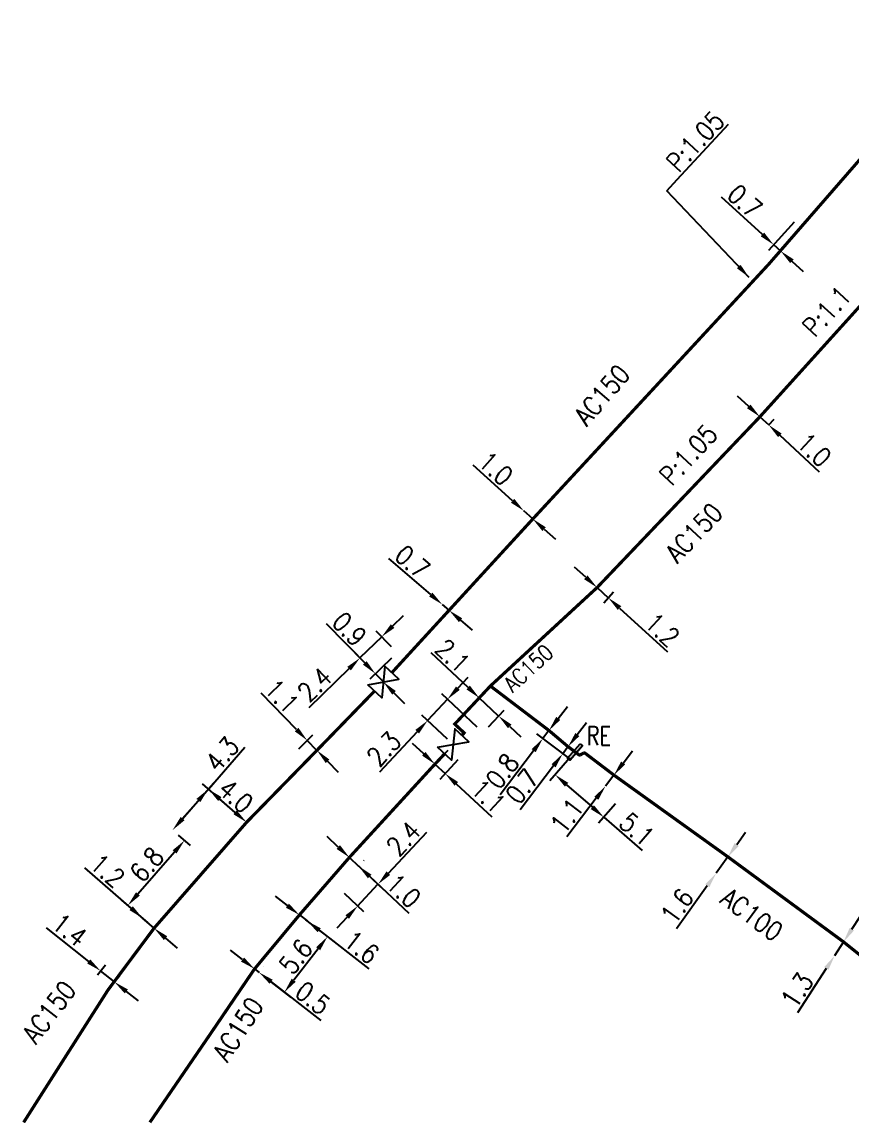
# Model space of a CAD drawing. Header units: millimetres. Extents: x 107995 to 109002, y 120994 to 122000.
# Drawn here: x 108126.7 to 108192.3, y 120999.9 to 121086.9 of the extents above; entities that cross this region are included whole.
import ezdxf
from ezdxf.enums import TextEntityAlignment as Align

# ---------------------------------------------------------------- set-up
doc = ezdxf.new("R2010")
doc.units = ezdxf.units.MM
doc.header["$PDMODE"] = 34
doc.linetypes.add('L_25_AP', pattern=[2000, 1000, 1000])
doc.layers.get('0').update_dxf_attribs({"linetype": 'CONTINUOUS'})
doc.layers.get('DEFPOINTS').update_dxf_attribs({"linetype": 'CONTINUOUS'})
for name, color, linetype in [('L_150', 1, 'CONTINUOUS'), ('L_300', 7, 'CONTINUOUS'), ('L_340', 7, 'CONTINUOUS')]:
    doc.layers.add(name, color=color, linetype=linetype)
doc.styles.get("Standard").update_dxf_attribs({"font": 'romans.shx', "width": 0.85})
doc.dimstyles.get("Standard").update_dxf_attribs({"dimtxt": 1.5, "dimasz": 1.2, "dimexe": 0.625, "dimexo": 0.625, "dimgap": 0.25, "dimtad": 1, "dimdec": 1, "dimzin": 0, "dimdsep": 46, "dimtxsty": 'Standard', "dimcen": -0.5, "dimadec": 0, "dimazin": 0, "dimtfac": 1, "dimtdec": 1, "dimtmove": 0, "dimatfit": 3, "dimfxl": 0, "dimtolj": 1, "dimtzin": 0, "dimarcsym": 0})

# ---------------------------------------------------------------- blocks, each defined once
blk = doc.blocks.new('*D348')
at = {"layer": 'DEFPOINTS', "color": 0, "linetype": 'Continuous', "transparency": 16777216}
for p in [(108191.567, 121014.254), (108190.86, 121013.164), (108190.86, 121013.164)]:
    blk.add_point(p, dxfattribs=at)
at = {"layer": 'L_150', "color": 0, "linetype": 'Continuous', "lineweight": -2, "transparency": 16777216}
for p, q in [((108192.22, 121015.261), (108192.873, 121016.268)), ((108191.567, 121014.254), (108190.86, 121013.164)), ((108190.207, 121012.157), (108187.927, 121008.642))]:
    blk.add_line(p, q, dxfattribs=at)
at = {"layer": 'L_150', "color": 0, "linetype": 'Continuous', "transparency": 16777216}
for points in [[(108192.052, 121015.37), (108192.388, 121015.152), (108191.567, 121014.254)], [(108190.039, 121012.266), (108190.374, 121012.048), (108190.86, 121013.164)]]:
    blk.add_solid(points, dxfattribs=at)
at = {"layer": 'L_150', "color": 0, "linetype": 'Continuous', "transparency": 16777216, "insert": (108187.901, 121010.44), "char_height": 1.5, "attachment_point": 5, "rotation": 57.02989}
blk.add_mtext('\\A1;1.3', dxfattribs=at)
blk = doc.blocks.new('*D349')
at = {"layer": 'DEFPOINTS', "color": 0, "linetype": 'Continuous', "transparency": 16777216}
for p in [(108182.436, 121020.974), (108181.507, 121019.672), (108181.507, 121019.672)]:
    blk.add_point(p, dxfattribs=at)
at = {"layer": 'L_150', "color": 0, "linetype": 'Continuous', "lineweight": -2, "transparency": 16777216}
for p, q in [((108183.133, 121021.951), (108183.83, 121022.928)), ((108182.436, 121020.974), (108181.507, 121019.672)), ((108180.81, 121018.695), (108178.377, 121015.284))]:
    blk.add_line(p, q, dxfattribs=at)
at = {"layer": 'L_150', "color": 0, "linetype": 'Continuous', "transparency": 16777216}
for points in [[(108182.97, 121022.067), (108183.296, 121021.835), (108182.436, 121020.974)], [(108180.647, 121018.811), (108180.973, 121018.579), (108181.507, 121019.672)]]:
    blk.add_solid(points, dxfattribs=at)
at = {"layer": 'L_150', "color": 0, "linetype": 'Continuous', "transparency": 16777216, "insert": (108178.431, 121017.082), "char_height": 1.5, "attachment_point": 5, "rotation": 54.49826}
blk.add_mtext('\\A1;1.6', dxfattribs=at)
blk = doc.blocks.new('*D350')
at = {"layer": 'DEFPOINTS', "color": 0, "linetype": 'Continuous', "transparency": 16777216}
for p in [(108173.44, 121027.43), (108172.774, 121026.555), (108172.774, 121026.555)]:
    blk.add_point(p, dxfattribs=at)
at = {"layer": 'L_150', "color": 0, "linetype": 'Continuous', "lineweight": -2, "transparency": 16777216}
for p, q in [((108174.166, 121028.386), (108174.893, 121029.341)), ((108173.44, 121027.43), (108172.774, 121026.555)), ((108172.048, 121025.6), (108169.733, 121022.555))]:
    blk.add_line(p, q, dxfattribs=at)
at = {"layer": 'L_150', "color": 0, "linetype": 'Continuous', "transparency": 16777216}
for points in [[(108174.007, 121028.507), (108174.326, 121028.265), (108173.44, 121027.43)], [(108171.889, 121025.721), (108172.207, 121025.478), (108172.774, 121026.555)]]:
    blk.add_solid(points, dxfattribs=at)
at = {"layer": 'L_150', "color": 0, "linetype": 'Continuous', "transparency": 16777216, "insert": (108169.731, 121024.205), "char_height": 1.5, "attachment_point": 5, "rotation": 52.75206}
blk.add_mtext('\\A1;1.1', dxfattribs=at)
blk = doc.blocks.new('*D351')
at = {"layer": 'DEFPOINTS', "color": 0, "linetype": 'Continuous', "transparency": 16777216}
for p in [(108170.371, 121029.261), (108173.979, 121025.639), (108172.639, 121024.105)]:
    blk.add_point(p, dxfattribs=at)
at = {"layer": 'L_340', "color": 0, "linetype": 'Continuous', "lineweight": -2, "transparency": 16777216}
for p, q in [((108169.96, 121028.791), (108168.386, 121026.989)), ((108169.701, 121026.671), (108171.735, 121024.894)), ((108173.567, 121025.168), (108172.227, 121023.634)), ((108172.639, 121024.105), (108175.656, 121021.469))]:
    blk.add_line(p, q, dxfattribs=at)
at = {"layer": 'L_340', "color": 0, "linetype": 'Continuous', "transparency": 16777216}
for points in [[(108169.833, 121026.821), (108169.57, 121026.52), (108168.798, 121027.46)], [(108171.866, 121025.045), (108171.603, 121024.744), (108172.639, 121024.105)]]:
    blk.add_solid(points, dxfattribs=at)
at = {"layer": 'L_340', "color": 0, "linetype": 'Continuous', "transparency": 16777216, "insert": (108175.257, 121023.145), "char_height": 1.5, "attachment_point": 5, "rotation": 318.86247}
blk.add_mtext('\\A1;5.1', dxfattribs=at)
blk = doc.blocks.new('*D352')
at = {"layer": 'DEFPOINTS', "color": 0, "linetype": 'Continuous', "transparency": 16777216}
for p in [(108168.313, 121030.952), (108167.829, 121030.315), (108167.829, 121030.315)]:
    blk.add_point(p, dxfattribs=at)
at = {"layer": 'L_150', "color": 0, "linetype": 'Continuous', "lineweight": -2, "transparency": 16777216}
for p, q in [((108169.039, 121031.907), (108169.766, 121032.862)), ((108168.313, 121030.952), (108167.829, 121030.315)), ((108167.103, 121029.36), (108164.457, 121025.88))]:
    blk.add_line(p, q, dxfattribs=at)
at = {"layer": 'L_150', "color": 0, "linetype": 'Continuous', "transparency": 16777216}
for points in [[(108168.88, 121032.028), (108169.199, 121031.786), (108168.313, 121030.952)], [(108166.943, 121029.481), (108167.262, 121029.239), (108167.829, 121030.315)]]:
    blk.add_solid(points, dxfattribs=at)
at = {"layer": 'L_150', "color": 0, "linetype": 'Continuous', "transparency": 16777216, "insert": (108164.62, 121027.748), "char_height": 1.5, "attachment_point": 5, "rotation": 52.75206}
blk.add_mtext('\\A1;0.8', dxfattribs=at)
blk = doc.blocks.new('L_340_20')
at = {"linetype": 'Continuous'}
blk.add_hatch(color=0, dxfattribs=at).paths.add_polyline_path([(0.125, 0.75), (-0.125, 0.75), (-0.125, -0.75), (0.125, -0.75)])
at = {"color": 0, "linetype": 'Continuous'}
blk.add_lwpolyline([(-0.125, 0.75), (0.125, 0.75), (0.125, -0.75), (-0.125, -0.75)], close=True, dxfattribs=at)
at = {"color": 0, "linetype": 'Continuous', "width": 0.75}
for tag, height, flags, p in [('RE', 1.5, 8, (0, 3)), ('DEF_LEG', 1.2, 3, (0, -5)), ('DEF_COUP', 1.2, 3, (0, -7.5)), ('DEF_TYPE', 1.2, 3, (0, -10))]:
    blk.add_attdef(tag, text='', height=height, dxfattribs=dict(at, flags=flags)).set_placement(p, align=Align.MIDDLE)
blk = doc.blocks.new('*D354')
at = {"layer": 'DEFPOINTS', "color": 0, "linetype": 'Continuous', "transparency": 16777216}
for p in [(108166.827, 121031.077), (108169.824, 121029.677), (108170.371, 121029.261)]:
    blk.add_point(p, dxfattribs=at)
at = {"layer": 'L_340', "color": 0, "linetype": 'Continuous', "lineweight": -2, "transparency": 16777216}
for p, q in [((108170.55, 121030.633), (108171.277, 121031.588)), ((108167.324, 121030.699), (108169.898, 121028.742)), ((108169.874, 121029.64), (108169.327, 121030.056)), ((108169.824, 121029.677), (108169.4, 121029.12)), ((108168.674, 121028.165), (108166.028, 121024.685))]:
    blk.add_line(p, q, dxfattribs=at)
at = {"layer": 'L_340', "color": 0, "linetype": 'Continuous', "transparency": 16777216}
for points in [[(108170.391, 121030.754), (108170.71, 121030.512), (108169.824, 121029.677)], [(108168.515, 121028.286), (108168.833, 121028.044), (108169.4, 121029.12)]]:
    blk.add_solid(points, dxfattribs=at)
at = {"layer": 'L_340', "color": 0, "linetype": 'Continuous', "transparency": 16777216, "insert": (108166.192, 121026.553), "char_height": 1.5, "attachment_point": 5, "rotation": 52.75206}
blk.add_mtext('\\A1;0.7', dxfattribs=at)
blk = doc.blocks.new('*D355')
at = {"layer": 'DEFPOINTS', "color": 0, "linetype": 'Continuous', "transparency": 16777216}
for p in [(108152.554, 121020.927), (108151.675, 121018.525), (108153.205, 121017.091)]:
    blk.add_point(p, dxfattribs=at)
at = {"layer": 'L_150', "color": 0, "linetype": 'Continuous', "lineweight": -2, "transparency": 16777216}
for p, q in [((108155.634, 121019.684), (108158.665, 121022.918)), ((108153.01, 121020.499), (108155.27, 121018.381)), ((108153.205, 121017.091), (108154.814, 121018.808)), ((108152.131, 121018.098), (108153.661, 121016.664)), ((108152.384, 121016.216), (108151.563, 121015.34))]:
    blk.add_line(p, q, dxfattribs=at)
at = {"layer": 'L_150', "color": 0, "linetype": 'Continuous', "transparency": 16777216}
for points in [[(108155.488, 121019.821), (108155.78, 121019.547), (108154.814, 121018.808)], [(108152.238, 121016.353), (108152.53, 121016.079), (108153.205, 121017.091)]]:
    blk.add_solid(points, dxfattribs=at)
at = {"layer": 'L_150', "color": 0, "linetype": 'Continuous', "transparency": 16777216, "insert": (108156.831, 121022.422), "char_height": 1.5, "attachment_point": 5, "rotation": 46.85385}
blk.add_mtext('\\A1;2.4', dxfattribs=at)
blk = doc.blocks.new('*D356')
at = {"layer": 'DEFPOINTS', "color": 0, "linetype": 'Continuous', "transparency": 16777216}
for p in [(108152.554, 121020.927), (108153.278, 121020.239), (108153.282, 121020.244)]:
    blk.add_point(p, dxfattribs=at)
at = {"layer": 'L_150', "color": 0, "linetype": 'Continuous', "lineweight": -2, "transparency": 16777216}
for p, q in [((108151.678, 121021.747), (108150.803, 121022.568)), ((108152.554, 121020.927), (108153.282, 121020.244)), ((108153.705, 121020.695), (108153.71, 121020.7)), ((108154.158, 121019.423), (108157.236, 121016.538))]:
    blk.add_line(p, q, dxfattribs=at)
at = {"layer": 'L_150', "color": 0, "linetype": 'Continuous', "transparency": 16777216}
for points in [[(108151.815, 121021.893), (108151.541, 121021.601), (108152.554, 121020.927)], [(108154.294, 121019.569), (108154.021, 121019.277), (108153.282, 121020.244)]]:
    blk.add_solid(points, dxfattribs=at)
at = {"layer": 'L_150', "color": 0, "linetype": 'Continuous', "transparency": 16777216, "insert": (108156.83, 121018.289), "char_height": 1.5, "attachment_point": 5, "rotation": 316.85385}
blk.add_mtext('\\A1;1.0', dxfattribs=at)
blk = doc.blocks.new('*D357')
at = {"layer": 'DEFPOINTS', "color": 0, "linetype": 'Continuous', "transparency": 16777216}
for p in [(108158.728, 121031.737), (108163.112, 121030.786), (108160.755, 121029.841)]:
    blk.add_point(p, dxfattribs=at)
at = {"layer": 'L_300', "color": 0, "linetype": 'Continuous', "lineweight": -2, "transparency": 16777216}
for p, q in [((108161.119, 121034.293), (108161.939, 121035.169)), ((108162.655, 121031.213), (108159.843, 121033.844)), ((108160.299, 121033.417), (108158.728, 121031.737)), ((108160.299, 121030.268), (108158.271, 121032.164)), ((108157.908, 121030.861), (108154.922, 121027.668))]:
    blk.add_line(p, q, dxfattribs=at)
at = {"layer": 'L_300', "color": 0, "linetype": 'Continuous', "transparency": 16777216}
for points in [[(108160.973, 121034.43), (108161.265, 121034.156), (108160.299, 121033.417)], [(108157.762, 121030.997), (108158.054, 121030.724), (108158.728, 121031.737)]]:
    blk.add_solid(points, dxfattribs=at)
at = {"layer": 'L_300', "color": 0, "linetype": 'Continuous', "transparency": 16777216, "insert": (108155.275, 121029.509), "char_height": 1.5, "attachment_point": 5, "rotation": 46.91091}
blk.add_mtext('\\A1;2.3', dxfattribs=at)
blk = doc.blocks.new('*D358')
at = {"layer": 'DEFPOINTS', "color": 0, "linetype": 'Continuous', "transparency": 16777216}
for p in [(108160.743, 121029.845), (108161.549, 121029.098), (108160.116, 121027.552)]:
    blk.add_point(p, dxfattribs=at)
at = {"layer": 'L_300', "color": 0, "linetype": 'Continuous', "lineweight": -2, "transparency": 16777216}
for p, q in [((108158.429, 121029.114), (108157.549, 121029.929)), ((108160.318, 121029.386), (108158.885, 121027.84)), ((108161.124, 121028.64), (108159.691, 121027.093)), ((108159.31, 121028.298), (108160.116, 121027.552)), ((108160.996, 121026.736), (108163.802, 121024.137))]:
    blk.add_line(p, q, dxfattribs=at)
at = {"layer": 'L_300', "color": 0, "linetype": 'Continuous', "transparency": 16777216}
for points in [[(108158.565, 121029.26), (108158.294, 121028.967), (108159.31, 121028.298)], [(108161.132, 121026.883), (108160.86, 121026.589), (108160.116, 121027.552)]]:
    blk.add_solid(points, dxfattribs=at)
at = {"layer": 'L_300', "color": 0, "linetype": 'Continuous', "transparency": 16777216, "insert": (108163.519, 121025.762), "char_height": 1.5, "attachment_point": 5, "rotation": 317.18739}
blk.add_mtext('\\A1;1.1', dxfattribs=at)
blk = doc.blocks.new('*D359')
at = {"layer": 'DEFPOINTS', "color": 0, "linetype": 'Continuous', "transparency": 16777216}
for p in [(108172.108, 121042.243), (108172.993, 121041.436), (108172.214, 121040.581)]:
    blk.add_point(p, dxfattribs=at)
at = {"layer": 'L_150', "color": 0, "linetype": 'Continuous', "lineweight": -2, "transparency": 16777216}
for p, q in [((108171.221, 121043.052), (108170.334, 121043.86)), ((108172.108, 121042.243), (108172.993, 121041.436)), ((108172.635, 121041.042), (108173.414, 121041.897)), ((108173.88, 121040.627), (108177.676, 121037.165))]:
    blk.add_line(p, q, dxfattribs=at)
at = {"layer": 'L_150', "color": 0, "linetype": 'Continuous', "transparency": 16777216}
for points in [[(108171.356, 121043.2), (108171.086, 121042.904), (108172.108, 121042.243)], [(108174.015, 121040.775), (108173.745, 121040.479), (108172.993, 121041.436)]]:
    blk.add_solid(points, dxfattribs=at)
at = {"layer": 'L_150', "color": 0, "linetype": 'Continuous', "transparency": 16777216, "insert": (108177.246, 121038.911), "char_height": 1.5, "attachment_point": 5, "rotation": 317.6389}
blk.add_mtext('\\A1;1.2', dxfattribs=at)
blk = doc.blocks.new('*D360')
at = {"layer": 'DEFPOINTS', "color": 0, "linetype": 'Continuous', "transparency": 16777216}
for p in [(108163.687, 121034.469), (108164.338, 121032.097), (108163.112, 121030.786)]:
    blk.add_point(p, dxfattribs=at)
at = {"layer": 'L_150', "color": 0, "linetype": 'Continuous', "lineweight": -2, "transparency": 16777216}
for p, q in [((108161.931, 121034.349), (108159.005, 121037.086)), ((108163.26, 121034.013), (108162.381, 121033.072)), ((108164.338, 121032.097), (108162.807, 121033.529)), ((108163.539, 121031.242), (108164.765, 121032.553)), ((108165.215, 121031.277), (108166.091, 121030.457))]:
    blk.add_line(p, q, dxfattribs=at)
at = {"layer": 'L_150', "color": 0, "linetype": 'Continuous', "transparency": 16777216}
for points in [[(108162.068, 121034.495), (108161.795, 121034.203), (108162.807, 121033.529)], [(108165.351, 121031.423), (108165.078, 121031.131), (108164.338, 121032.097)]]:
    blk.add_solid(points, dxfattribs=at)
at = {"layer": 'L_150', "color": 0, "linetype": 'Continuous', "transparency": 16777216, "insert": (108160.713, 121036.858), "char_height": 1.5, "attachment_point": 5, "rotation": 316.91091}
blk.add_mtext('\\A1;2.1', dxfattribs=at)
blk = doc.blocks.new('*D364')
at = {"layer": 'DEFPOINTS', "color": 0, "linetype": 'Continuous', "transparency": 16777216}
for p in [(108184.963, 121055.733), (108184.963, 121055.733), (108185.234, 121054.627)]:
    blk.add_point(p, dxfattribs=at)
at = {"layer": 'L_150', "color": 0, "linetype": 'Continuous', "lineweight": -2, "transparency": 16777216}
for p, q in [((108184.084, 121056.55), (108183.206, 121057.367)), ((108184.963, 121055.733), (108185.66, 121055.085)), ((108185.66, 121055.085), (108186.085, 121055.543)), ((108186.538, 121054.268), (108189.651, 121051.373))]:
    blk.add_line(p, q, dxfattribs=at)
at = {"layer": 'L_150', "color": 0, "linetype": 'Continuous', "transparency": 16777216}
for points in [[(108184.221, 121056.696), (108183.948, 121056.404), (108184.963, 121055.733)], [(108186.675, 121054.414), (108186.402, 121054.121), (108185.66, 121055.085)]]:
    blk.add_solid(points, dxfattribs=at)
at = {"layer": 'L_150', "color": 0, "linetype": 'Continuous', "transparency": 16777216, "insert": (108189.237, 121053.123), "char_height": 1.5, "attachment_point": 5, "rotation": 317.07685}
blk.add_mtext('\\A1;1.0', dxfattribs=at)
blk = doc.blocks.new('*D384')
at = {"layer": 'DEFPOINTS', "color": 0, "linetype": 'Continuous', "transparency": 16777216}
for p in [(108188.09, 121071.571), (108186.05, 121069.326), (108185.656, 121067.782)]:
    blk.add_point(p, dxfattribs=at)
at = {"layer": 'L_150', "color": 0, "linetype": 'Continuous', "lineweight": -2, "transparency": 16777216}
for p, q in [((108185.162, 121070.133), (108181.927, 121073.073)), ((108187.67, 121071.108), (108185.63, 121068.864)), ((108186.603, 121068.824), (108186.05, 121069.326)), ((108186.076, 121068.245), (108187.023, 121069.287)), ((108187.491, 121068.017), (108188.379, 121067.21))]:
    blk.add_line(p, q, dxfattribs=at)
at = {"layer": 'L_150', "color": 0, "linetype": 'Continuous', "transparency": 16777216}
for points in [[(108185.297, 121070.281), (108185.028, 121069.985), (108186.05, 121069.326)], [(108187.625, 121068.165), (108187.356, 121067.869), (108186.603, 121068.824)]]:
    blk.add_solid(points, dxfattribs=at)
at = {"layer": 'L_150', "color": 0, "linetype": 'Continuous', "transparency": 16777216, "insert": (108183.773, 121072.747), "char_height": 1.5, "attachment_point": 5, "rotation": 317.73666}
blk.add_mtext('\\A1;0.7', dxfattribs=at)
blk = doc.blocks.new('*D385')
at = {"layer": 'DEFPOINTS', "color": 0, "linetype": 'Continuous', "transparency": 16777216}
for p in [(108166.331, 121048.297), (108167.036, 121047.661), (108167.036, 121047.661)]:
    blk.add_point(p, dxfattribs=at)
at = {"layer": 'L_150', "color": 0, "linetype": 'Continuous', "lineweight": -2, "transparency": 16777216}
for p, q in [((108165.44, 121049.101), (108162.329, 121051.906)), ((108167.036, 121047.661), (108166.331, 121048.297)), ((108167.928, 121046.857), (108168.819, 121046.054))]:
    blk.add_line(p, q, dxfattribs=at)
at = {"layer": 'L_150', "color": 0, "linetype": 'Continuous', "transparency": 16777216}
for points in [[(108165.574, 121049.249), (108165.306, 121048.952), (108166.331, 121048.297)], [(108168.062, 121047.006), (108167.794, 121046.709), (108167.036, 121047.661)]]:
    blk.add_solid(points, dxfattribs=at)
at = {"layer": 'L_150', "color": 0, "linetype": 'Continuous', "transparency": 16777216, "insert": (108164.108, 121051.648), "char_height": 1.5, "attachment_point": 5, "rotation": 317.95645}
blk.add_mtext('\\A1;1.0', dxfattribs=at)
blk = doc.blocks.new('*D386')
at = {"layer": 'DEFPOINTS', "color": 0, "linetype": 'Continuous', "transparency": 16777216}
for p in [(108156.326, 121037.112), (108155.239, 121034.79), (108155.239, 121034.79)]:
    blk.add_point(p, dxfattribs=at)
at = {"layer": 'L_300', "color": 0, "linetype": 'Continuous', "lineweight": -2, "transparency": 16777216}
for p, q in [((108153.771, 121036.293), (108150.758, 121039.376)), ((108155.879, 121036.675), (108154.163, 121034.997)), ((108155.239, 121034.79), (108154.61, 121035.434)), ((108156.077, 121033.932), (108156.916, 121033.074))]:
    blk.add_line(p, q, dxfattribs=at)
at = {"layer": 'L_300', "color": 0, "linetype": 'Continuous', "transparency": 16777216}
for points in [[(108153.914, 121036.432), (108153.628, 121036.153), (108154.61, 121035.434)], [(108156.221, 121034.072), (108155.934, 121033.792), (108155.239, 121034.79)]]:
    blk.add_solid(points, dxfattribs=at)
at = {"layer": 'L_300', "color": 0, "linetype": 'Continuous', "transparency": 16777216, "insert": (108152.56, 121038.962), "char_height": 1.5, "attachment_point": 5, "rotation": 314.33996}
blk.add_mtext('\\A1;0.9', dxfattribs=at)
blk = doc.blocks.new('*D387')
at = {"layer": 'DEFPOINTS', "color": 0, "linetype": 'Continuous', "transparency": 16777216}
for p in [(108148.109, 121029.081), (108149.992, 121029.385), (108149.992, 121029.385)]:
    blk.add_point(p, dxfattribs=at)
at = {"layer": 'L_150', "color": 0, "linetype": 'Continuous', "lineweight": -2, "transparency": 16777216}
for p, q in [((108148.385, 121031.029), (108145.578, 121033.902)), ((108148.556, 121029.518), (108149.671, 121030.608)), ((108149.992, 121029.385), (108149.224, 121030.171)), ((108150.831, 121028.526), (108151.67, 121027.668))]:
    blk.add_line(p, q, dxfattribs=at)
at = {"layer": 'L_150', "color": 0, "linetype": 'Continuous', "transparency": 16777216}
for points in [[(108148.528, 121031.169), (108148.242, 121030.889), (108149.224, 121030.171)], [(108150.974, 121028.666), (108150.688, 121028.387), (108149.992, 121029.385)]]:
    blk.add_solid(points, dxfattribs=at)
at = {"layer": 'L_150', "color": 0, "linetype": 'Continuous', "transparency": 16777216, "insert": (108147.21, 121033.662), "char_height": 1.5, "attachment_point": 5, "rotation": 314.33996}
blk.add_mtext('\\A1;1.1', dxfattribs=at)
blk = doc.blocks.new('*D388')
at = {"layer": 'DEFPOINTS', "color": 0, "linetype": 'Continuous', "transparency": 16777216}
for p in [(108136.234, 121016.127), (108137.138, 121015.339), (108137.138, 121015.339)]:
    blk.add_point(p, dxfattribs=at)
at = {"layer": 'L_150', "color": 0, "linetype": 'Continuous', "lineweight": -2, "transparency": 16777216}
for p, q in [((108135.329, 121016.915), (108131.672, 121020.101)), ((108137.138, 121015.339), (108136.234, 121016.127)), ((108138.043, 121014.551), (108138.948, 121013.763))]:
    blk.add_line(p, q, dxfattribs=at)
at = {"layer": 'L_150', "color": 0, "linetype": 'Continuous', "transparency": 16777216}
for points in [[(108135.46, 121017.066), (108135.198, 121016.764), (108136.234, 121016.127)], [(108138.175, 121014.702), (108137.912, 121014.4), (108137.138, 121015.339)]]:
    blk.add_solid(points, dxfattribs=at)
at = {"layer": 'L_150', "color": 0, "linetype": 'Continuous', "transparency": 16777216, "insert": (108133.455, 121019.873), "char_height": 1.5, "attachment_point": 5, "rotation": 318.94291}
blk.add_mtext('\\A1;1.2', dxfattribs=at)
blk = doc.blocks.new('*D389')
at = {"layer": 'DEFPOINTS', "color": 0, "linetype": 'Continuous', "transparency": 16777216}
for p in [(108132.273, 121011.163), (108133.492, 121010.446), (108134.007, 121011.092)]:
    blk.add_point(p, dxfattribs=at)
at = {"layer": 'L_150', "color": 0, "linetype": 'Continuous', "lineweight": -2, "transparency": 16777216}
for p, q in [((108131.975, 121012.713), (108128.653, 121015.364)), ((108132.663, 121011.652), (108133.303, 121012.453)), ((108134.007, 121011.092), (108132.913, 121011.965)), ((108133.882, 121010.935), (108134.397, 121011.58)), ((108134.945, 121010.343), (108135.883, 121009.595))]:
    blk.add_line(p, q, dxfattribs=at)
at = {"layer": 'L_150', "color": 0, "linetype": 'Continuous', "transparency": 16777216}
for points in [[(108132.1, 121012.87), (108131.85, 121012.557), (108132.913, 121011.965)], [(108135.07, 121010.5), (108134.821, 121010.187), (108134.007, 121011.092)]]:
    blk.add_solid(points, dxfattribs=at)
at = {"layer": 'L_150', "color": 0, "linetype": 'Continuous', "transparency": 16777216, "insert": (108130.469, 121015.194), "char_height": 1.5, "attachment_point": 5, "rotation": 321.41456}
blk.add_mtext('\\A1;1.4', dxfattribs=at)
blk = doc.blocks.new('*D390')
at = {"layer": 'DEFPOINTS', "color": 0, "linetype": 'Continuous', "transparency": 16777216}
for p in [(108148.61, 121016.384), (108145.417, 121011.836), (108147.423, 121010.28)]:
    blk.add_point(p, dxfattribs=at)
at = {"layer": 'L_150', "color": 0, "linetype": 'Continuous', "lineweight": -2, "transparency": 16777216}
for p, q in [((108149.104, 121016.001), (108151.319, 121014.282)), ((108150.09, 121013.717), (108148.159, 121011.228)), ((108145.911, 121011.453), (108147.917, 121009.897))]:
    blk.add_line(p, q, dxfattribs=at)
at = {"layer": 'L_150', "color": 0, "linetype": 'Continuous', "transparency": 16777216}
for points in [[(108149.932, 121013.84), (108150.248, 121013.595), (108150.825, 121014.665)], [(108148.001, 121011.351), (108148.317, 121011.106), (108147.423, 121010.28)]]:
    blk.add_solid(points, dxfattribs=at)
at = {"layer": 'L_150', "color": 0, "linetype": 'Continuous', "transparency": 16777216, "insert": (108148.334, 121013.086), "char_height": 1.5, "attachment_point": 5, "rotation": 52.1959}
blk.add_mtext('\\A1;5.6', dxfattribs=at)
blk = doc.blocks.new('*D391')
at = {"layer": 'DEFPOINTS', "color": 0, "linetype": 'Continuous', "transparency": 16777216}
for p in [(108148.61, 121016.384), (108149.222, 121015.909), (108149.222, 121015.909)]:
    blk.add_point(p, dxfattribs=at)
at = {"layer": 'L_150', "color": 0, "linetype": 'Continuous', "lineweight": -2, "transparency": 16777216}
for p, q in [((108147.662, 121017.12), (108146.714, 121017.855)), ((108148.61, 121016.384), (108149.222, 121015.909)), ((108150.17, 121015.173), (108154.093, 121012.13))]:
    blk.add_line(p, q, dxfattribs=at)
at = {"layer": 'L_150', "color": 0, "linetype": 'Continuous', "transparency": 16777216}
for points in [[(108147.784, 121017.278), (108147.539, 121016.962), (108148.61, 121016.384)], [(108150.293, 121015.331), (108150.048, 121015.015), (108149.222, 121015.909)]]:
    blk.add_solid(points, dxfattribs=at)
at = {"layer": 'L_150', "color": 0, "linetype": 'Continuous', "transparency": 16777216, "insert": (108153.525, 121013.837), "char_height": 1.5, "attachment_point": 5, "rotation": 322.1959}
blk.add_mtext('\\A1;1.6', dxfattribs=at)
blk = doc.blocks.new('*D392')
at = {"layer": 'DEFPOINTS', "color": 0, "linetype": 'Continuous', "transparency": 16777216}
for p in [(108145.062, 121012.112), (108145.417, 121011.836), (108145.426, 121011.847)]:
    blk.add_point(p, dxfattribs=at)
at = {"layer": 'L_150', "color": 0, "linetype": 'Continuous', "lineweight": -2, "transparency": 16777216}
for p, q in [((108144.122, 121012.859), (108143.174, 121013.594)), ((108145.07, 121012.123), (108145.426, 121011.847)), ((108145.445, 121012.606), (108145.454, 121012.617)), ((108145.8, 121012.33), (108145.809, 121012.341)), ((108146.374, 121011.112), (108150.313, 121008.056))]:
    blk.add_line(p, q, dxfattribs=at)
at = {"layer": 'L_150', "color": 0, "linetype": 'Continuous', "transparency": 16777216}
for points in [[(108144.245, 121013.017), (108144, 121012.701), (108145.07, 121012.123)], [(108146.497, 121011.27), (108146.252, 121010.954), (108145.426, 121011.847)]]:
    blk.add_solid(points, dxfattribs=at)
at = {"layer": 'L_150', "color": 0, "linetype": 'Continuous', "transparency": 16777216, "insert": (108149.673, 121009.818), "char_height": 1.5, "attachment_point": 5, "rotation": 322.1959}
blk.add_mtext('\\A1;0.5', dxfattribs=at)
blk = doc.blocks.new('*D400')
at = {"layer": 'DEFPOINTS', "color": 0, "linetype": 'Continuous', "transparency": 16777216}
for p in [(108159.894, 121040.903), (108159.894, 121040.903), (108160.424, 121040.447)]:
    blk.add_point(p, dxfattribs=at)
at = {"layer": 'L_150', "color": 0, "linetype": 'Continuous', "lineweight": -2, "transparency": 16777216}
for p, q in [((108158.984, 121041.686), (108155.669, 121044.535)), ((108160.424, 121040.447), (108159.894, 121040.903)), ((108161.334, 121039.665), (108162.244, 121038.883))]:
    blk.add_line(p, q, dxfattribs=at)
at = {"layer": 'L_150', "color": 0, "linetype": 'Continuous', "transparency": 16777216}
for points in [[(108159.114, 121041.837), (108158.853, 121041.534), (108159.894, 121040.903)], [(108161.465, 121039.816), (108161.204, 121039.513), (108160.424, 121040.447)]]:
    blk.add_solid(points, dxfattribs=at)
at = {"layer": 'L_150', "color": 0, "linetype": 'Continuous', "transparency": 16777216, "insert": (108157.523, 121044.26), "char_height": 1.5, "attachment_point": 5, "rotation": 319.31523}
blk.add_mtext('\\A1;0.7', dxfattribs=at)
blk = doc.blocks.new('*D401')
at = {"layer": 'DEFPOINTS', "color": 0, "linetype": 'Continuous', "transparency": 16777216}
for p in [(108141.422, 121026.328), (108144.438, 121023.701), (108138.598, 121023.086)]:
    blk.add_point(p, dxfattribs=at)
at = {"layer": 'L_150', "color": 0, "linetype": 'Continuous', "lineweight": -2, "transparency": 16777216}
for p, q in [((108139.008, 121023.557), (108141.832, 121026.8)), ((108143.533, 121024.489), (108142.327, 121025.54))]:
    blk.add_line(p, q, dxfattribs=at)
at = {"layer": 'L_150', "color": 0, "linetype": 'Continuous', "transparency": 16777216}
for points in [[(108142.458, 121025.691), (108142.195, 121025.389), (108141.422, 121026.328)], [(108143.665, 121024.64), (108143.402, 121024.339), (108144.438, 121023.701)]]:
    blk.add_solid(points, dxfattribs=at)
at = {"layer": 'L_150', "color": 0, "linetype": 'Continuous', "transparency": 16777216, "insert": (108143.587, 121025.769), "char_height": 1.5, "attachment_point": 5, "rotation": 318.94291}
blk.add_mtext('\\A1;4.0', dxfattribs=at)
blk = doc.blocks.new('*D402')
at = {"layer": 'DEFPOINTS', "color": 0, "linetype": 'Continuous', "transparency": 16777216}
for p in [(108144.438, 121023.701), (108138.598, 121023.086), (108138.598, 121023.086)]:
    blk.add_point(p, dxfattribs=at)
at = {"layer": 'L_150', "color": 0, "linetype": 'Continuous', "lineweight": -2, "transparency": 16777216}
for p, q in [((108141.422, 121026.328), (108144.293, 121029.625)), ((108143.967, 121024.112), (108140.951, 121026.739)), ((108139.386, 121023.991), (108140.634, 121025.424))]:
    blk.add_line(p, q, dxfattribs=at)
at = {"layer": 'L_150', "color": 0, "linetype": 'Continuous', "transparency": 16777216}
for points in [[(108140.483, 121025.555), (108140.785, 121025.292), (108141.422, 121026.328)], [(108139.235, 121024.122), (108139.537, 121023.859), (108138.598, 121023.086)]]:
    blk.add_solid(points, dxfattribs=at)
at = {"layer": 'L_150', "color": 0, "linetype": 'Continuous', "transparency": 16777216, "insert": (108142.498, 121029.086), "char_height": 1.5, "attachment_point": 5, "rotation": 48.94291}
blk.add_mtext('\\A1;4.3', dxfattribs=at)
blk = doc.blocks.new('*D920')
at = {"layer": 'DEFPOINTS', "color": 0, "linetype": 'Continuous', "transparency": 16777216}
for p in [(108155.108, 121038.358), (108156.326, 121037.111), (108154.61, 121035.434)]:
    blk.add_point(p, dxfattribs=at)
at = {"layer": 'L_300', "color": 0, "linetype": 'Continuous', "lineweight": -2, "transparency": 16777216}
for p, q in [((108155.966, 121039.197), (108156.824, 121040.036)), ((108155.108, 121038.358), (108153.391, 121036.681)), ((108155.89, 121037.558), (108154.671, 121038.805)), ((108154.173, 121035.881), (108152.955, 121037.128)), ((108152.533, 121035.842), (108149.363, 121032.744))]:
    blk.add_line(p, q, dxfattribs=at)
at = {"layer": 'L_300', "color": 0, "linetype": 'Continuous', "transparency": 16777216}
for points in [[(108155.826, 121039.34), (108156.106, 121039.054), (108155.108, 121038.358)], [(108152.393, 121035.985), (108152.673, 121035.699), (108153.391, 121036.681)]]:
    blk.add_solid(points, dxfattribs=at)
at = {"layer": 'L_300', "color": 0, "linetype": 'Continuous', "transparency": 16777216, "insert": (108149.82, 121034.589), "char_height": 1.5, "attachment_point": 5, "rotation": 44.33996}
blk.add_mtext('\\A1;2.4', dxfattribs=at)
blk = doc.blocks.new('L_300_03')
at = {"color": 0, "linetype": 'Continuous', "flags": 128}
blk.add_lwpolyline([(-1, 0.75), (1, -0.75), (1, 0.75), (-1, -0.75), (-1, 0.75)], dxfattribs=at)
at = {"color": 0, "linetype": 'Continuous', "width": 0.75}
blk.add_attdef('NUM', text='', height=1.5, dxfattribs=at).set_placement((0, 2.1), align=Align.MIDDLE_CENTER)
at = {"color": 0, "linetype": 'Continuous', "width": 0.75, "flags": 3}
for tag, p in [('DEF_LEG', (0, -5)), ('DEF_COUP', (0, -7.5)), ('DEF_TYPE', (0, -10))]:
    blk.add_attdef(tag, text='', height=1.2, dxfattribs=at).set_placement(p, align=Align.MIDDLE)
blk = doc.blocks.new('*D921')
at = {"layer": 'DEFPOINTS', "color": 0, "linetype": 'Continuous', "transparency": 16777216}
for p in [(108139.538, 121022.267), (108140.479, 121021.447), (108137.138, 121015.339)]:
    blk.add_point(p, dxfattribs=at)
at = {"layer": 'L_150', "color": 0, "linetype": 'Continuous', "lineweight": -2, "transparency": 16777216}
for p, q in [((108140.008, 121021.858), (108139.067, 121022.677)), ((108135.86, 121018.044), (108138.75, 121021.362)), ((108136.667, 121015.75), (108134.601, 121017.55))]:
    blk.add_line(p, q, dxfattribs=at)
at = {"layer": 'L_150', "color": 0, "linetype": 'Continuous', "transparency": 16777216}
for points in [[(108138.599, 121021.493), (108138.901, 121021.23), (108139.538, 121022.267)], [(108135.709, 121018.175), (108136.011, 121017.913), (108135.072, 121017.139)]]:
    blk.add_solid(points, dxfattribs=at)
at = {"layer": 'L_150', "color": 0, "linetype": 'Continuous', "transparency": 16777216, "insert": (108136.551, 121020.36), "char_height": 1.5, "attachment_point": 5, "rotation": 48.94291}
blk.add_mtext('\\A1;6.8', dxfattribs=at)

msp = doc.modelspace()

# ---------------------------------------------------------------- linework, layer by layer
at = {"layer": 'L_150', "linetype": 'L_25_AP', "flags": 128}
msp.add_lwpolyline([(108155.915, 121035.528, 0.25, 0.25, 0), (108160.424, 121040.447, 0.25, 0.25, 0), (108167.036, 121047.661, 0.25, 0.25, 0), (108185.656, 121067.782, 0.25, 0.25, 0), (108201.595, 121086.108, 0.25, 0.25, 0), (108206.004, 121091.296, 0.25, 0.25, 0), (108214.99, 121103.828, 0.25, 0.25, 0), (108221.885, 121109.695, 0.25, 0.25, 0), (108232.456, 121115.836, 0.25, 0.25, 0), (108242.717, 121121.922, 0.25, 0.25, 0), (108253.115, 121128.089, 0.25, 0.25, 0), (108262.636, 121133.766, 0.25, 0.25, 0), (108272.794, 121139.823, 0.25, 0.25, 0), (108282.961, 121145.885, 0.25, 0.25, 0), (108297.039, 121154.343, 0.25, 0.25, 0), (108307.037, 121160.346, 0.25, 0.25, 0), (108328.179, 121173.279, 0.25, 0.25, 0), (108330.461, 121174.941, 0.25, 0.25, 0), (108333.105, 121176.867, 0.25, 0.25, 0), (108336.319, 121179.549, 0.25, 0.25, 0), (108337.574, 121182.28, 0.25, 0.25, 0), (108334.749, 121190.654, 0.25, 0.25, 0), (108330.56, 121202.676, 0.25, 0.25, 0), (108324.929, 121213.046, 0.25, 0.25, 0), (108318.275, 121223.032, 0.25, 0.25, 0), (108312.06, 121232.357, 0.25, 0.25, 0), (108301.77, 121246.931, 0.25, 0.25, 0), (108298.3, 121251.33, 0.25, 0.25, 0), (108294.215, 121256.511, 0.25, 0.25, 0), (108285.663, 121266.655, 0.25, 0.25, 0), (108284.668, 121267.675, 0.25, 0.25, 0), (108276.505, 121271.83, 0.25, 0.25, 0), (108270.536, 121274.72, 0.25, 0.25, 0), (108269.085, 121275.329, 0.25, 0.25, 0), (108267.16, 121276.082, 0.25, 0.25, 0), (108267.16, 121276.082, 0.25, 0.25, 0), (108262.685, 121279.523, 0.25, 0.25, 0), (108261.751, 121280.564, 0.25, 0.25, 0), (108261.402, 121280.869, 0.25, 0.25, 0.456628), (108261.184, 121280.851, 0.25, 0.25, 0), (108261.184, 121280.851, 0.25, 0.25, -0.468796), (108260.858, 121280.809, 0.25, 0.25, 0), (108259.897, 121281.619, 0.25, 0.25, 0), (108241.405, 121297.199, 0.25, 0.25, 0), (108238.352, 121299.69, 0.25, 0.25, 0), (108219.154, 121316.76, 0.25, 0.25, 0), (108202.479, 121333.053, 0.25, 0.25, 0), (108152.622, 121380.715, 0.25, 0.25, 0), (108147.198, 121385.172, 0.25, 0.25, 0), (108147.137, 121385.222, 0, 0, 0)], format="xyseb", dxfattribs=at)
at = {"layer": 'L_150', "linetype": 'L_25_AP', "const_width": 0.25, "flags": 128}
for points in [[(108333.505, 121164.535), (108332.072, 121163.978), (108330.682, 121163.413), (108329.302, 121162.822), (108323.54, 121160.286), (108323.189, 121160.126), (108321.843, 121159.477), (108320.504, 121158.808), (108318.396, 121157.723), (108316.297, 121156.617), (108313.754, 121155.249), (108311.227, 121153.858), (108310.841, 121153.634), (108300.764, 121147.655), (108289.89, 121141.371), (108279.503, 121135.367), (108269.132, 121129.239), (108258.567, 121123.307), (108249.116, 121116.331), (108240.574, 121109.911), (108230.97, 121102.376), (108225.853, 121098.682), (108224.714, 121097.63), (108218.318, 121091.414), (108199.256, 121070.658), (108194.317, 121066.092), (108184.963, 121055.733), (108172.108, 121042.243), (108163.687, 121034.469), (108161.581, 121032.218), (108160.872, 121031.46), (108161.617, 121030.763), (108161.434, 121030.567)], [(108126.84, 121000), (108133.492, 121010.446), (108137.138, 121015.339), (108137.138, 121015.339), (108144.438, 121023.701), (108149.992, 121029.385), (108152.43, 121031.896), (108154.542, 121034.073)], [(108160.068, 121029.106), (108159.072, 121028.041), (108152.554, 121020.927), (108148.61, 121016.384), (108145.062, 121012.112), (108141.456, 121006.802), (108136.805, 121000)]]:
    msp.add_lwpolyline(points, dxfattribs=at)
msp.add_lwpolyline([(108199.468, 121007.91), (108191.567, 121014.254), (108182.436, 121020.974), (108173.44, 121027.43), (108171.171, 121029.155, 0.245726), (108171.057, 121029.175), (108170.774, 121029.023, -0.245726), (108170.659, 121029.042), (108169.75, 121029.734), (108168.313, 121030.952), (108163.687, 121034.469)], format="xyb", dxfattribs=at)

# ---------------------------------------------------------------- block references
at = {"layer": 'L_300'}
for p, rotation in [((108155.239, 121034.79), 47.48744467358701), ((108160.743, 121029.845), 46.91090814422061)]:
    msp.add_blockref('L_300_03', p, dxfattribs=dict(at, rotation=rotation))
at = {"layer": 'L_340'}
ref = msp.add_blockref('L_340_20', (108170.371, 121029.261), dxfattribs=dict(at, rotation=318.8624717019534))
ref.add_attrib('RE', 'RE', dxfattribs={"layer": '0', "color": 0, "linetype": 'Continuous', "height": 1.5, "width": 0.75, "flags": 8}).set_placement((108172.245, 121030.532), align=Align.MIDDLE)

# ---------------------------------------------------------------- texts
at = {"layer": 'L_150', "linetype": 'Continuous', "width": 0.85}
for s, height, rotation, p in [('AC150', 1.5, 49.26129, (108171.293, 121054.919)), ('AC150', 1.5, 46.5857, (108178.44, 121044.096)), ('AC150', 1.25, 42.71364, (108165.46, 121033.894)), ('AC100', 1.5, 323.64916, (108181.699, 121017.413)), ('AC150', 1.5, 52.84634, (108127.819, 121006.116)), ('AC150', 1.5, 57.22745, (108142.927, 121004.686))]:
    msp.add_text(s, height=height, rotation=rotation, dxfattribs=at).set_placement(p)
at = {"layer": 'L_150', "linetype": 'Continuous', "char_height": 1.5, "attachment_point": 9, "rotation": 47.18728}
for s, insert in [('P:1.05', (108182.288, 121079.004)), ('P:1.1', (108192.289, 121065.183)), ('P:1.05', (108181.744, 121054.245))]:
    msp.add_mtext(s, dxfattribs=dict(at, insert=insert))

# ---------------------------------------------------------------- dimensions: what is measured, and where the dimension line sits
at = {"layer": 'L_150', "linetype": 'Continuous'}
for base, p1, p2, angle, picture, middle in [((108186.05, 121069.326), (108185.656, 121067.782), (108188.09, 121071.571), 137.73666, '*D384', (108183.101, 121072.007)), ((108184.963, 121055.733), (108185.234, 121054.627), (108184.963, 121055.733), 137.07685, '*D364', (108188.556, 121052.391)), ((108167.036, 121047.661), (108166.331, 121048.297), (108167.036, 121047.661), 317.95645, '*D385', (108163.439, 121050.905)), ((108159.894, 121040.903), (108160.424, 121040.447), (108159.894, 121040.903), 319.31523, '*D400', (108156.871, 121043.502)), ((108172.993, 121041.436), (108172.108, 121042.243), (108172.214, 121040.581), 317.6389, '*D359', (108176.572, 121038.173)), ((108164.338, 121032.097), (108163.687, 121034.469), (108163.112, 121030.786), 316.91091, '*D360', (108160.03, 121036.127)), ((108149.992, 121029.385), (108148.109, 121029.081), (108149.992, 121029.385), 314.33996, '*D387', (108146.495, 121032.963)), ((108167.829, 121030.315), (108168.313, 121030.952), (108167.829, 121030.315), 52.75206, '*D352', (108165.417, 121027.142)), ((108138.598, 121023.086), (108144.438, 121023.701), (108138.598, 121023.086), 48.94291, '*D402', (108143.252, 121028.429)), ((108172.774, 121026.555), (108173.44, 121027.43), (108172.774, 121026.555), 52.75206, '*D350', (108170.527, 121023.6)), ((108141.422, 121026.328), (108144.438, 121023.701), (108138.598, 121023.086), 318.94291, '*D401', (108142.93, 121025.015)), ((108153.205, 121017.091), (108152.554, 121020.927), (108151.675, 121018.525), 226.85385, '*D355', (108157.56, 121021.738)), ((108139.538, 121022.267), (108137.138, 121015.339), (108140.479, 121021.447), 228.94291, '*D921', (108137.305, 121019.703)), ((108153.282, 121020.244), (108152.554, 121020.927), (108153.278, 121020.239), 316.85385, '*D356', (108156.146, 121017.56)), ((108181.507, 121019.672), (108182.436, 121020.974), (108181.507, 121019.672), 54.49826, '*D349', (108179.245, 121016.501)), ((108137.138, 121015.339), (108136.234, 121016.127), (108137.138, 121015.339), 318.94291, '*D388', (108132.799, 121019.119)), ((108134.007, 121011.092), (108132.273, 121011.163), (108133.492, 121010.446), 321.41456, '*D389', (108129.845, 121014.413)), ((108147.4233, 121010.2802), (108148.6099, 121016.384), (108145.4174, 121011.8364), 52.1959, '*D390', (108149.1243, 121012.4727)), ((108190.86, 121013.164), (108191.567, 121014.254), (108190.86, 121013.164), 57.02989, '*D348', (108188.74, 121009.896)), ((108145.426, 121011.847), (108145.062, 121012.112), (108145.417, 121011.836), 142.1959, '*D392', (108149.06, 121009.028))]:
    dim = msp.add_linear_dim(base=base, p1=p1, p2=p2, angle=angle, dimstyle='Standard', dxfattribs=at)
    dim.commit()
    dim.dimension.update_dxf_attribs({"geometry": picture, "text_midpoint": middle, "dimtype": 160})
dim = msp.add_linear_dim(base=(108149.222, 121015.909), p1=(108148.61, 121016.384), p2=(108149.222, 121015.909), angle=142.1959, text='1.6', dimstyle='Standard', dxfattribs=at)
dim.commit()
dim.dimension.update_dxf_attribs({"geometry": '*D391', "text_midpoint": (108152.912, 121013.047), "dimtype": 160})
at = {"layer": 'L_300', "linetype": 'Continuous'}
for base, p1, p2, angle, picture, middle in [((108155.108, 121038.358), (108154.61, 121035.434), (108156.326, 121037.111), 224.33996, '*D920', (108150.519, 121033.874)), ((108155.239, 121034.79), (108156.326, 121037.112), (108155.239, 121034.79), 314.33996, '*D386', (108151.845, 121038.263)), ((108158.728, 121031.737), (108163.112, 121030.786), (108160.755, 121029.841), 226.91091, '*D357', (108156.005, 121028.826)), ((108160.116, 121027.552), (108160.743, 121029.845), (108161.549, 121029.098), 317.18739, '*D358', (108162.839, 121025.029))]:
    dim = msp.add_linear_dim(base=base, p1=p1, p2=p2, angle=angle, dimstyle='Standard', dxfattribs=at)
    dim.commit()
    dim.dimension.update_dxf_attribs({"geometry": picture, "text_midpoint": middle, "dimtype": 160})
at = {"layer": 'L_340', "linetype": 'Continuous'}
for base, p1, p2, angle, picture, middle in [((108169.824, 121029.677), (108166.827, 121031.077), (108170.371, 121029.261), 52.75206, '*D354', (108166.988, 121025.947)), ((108172.639, 121024.105), (108170.371, 121029.261), (108173.979, 121025.639), 138.86247, '*D351', (108174.599, 121022.392))]:
    dim = msp.add_linear_dim(base=base, p1=p1, p2=p2, angle=angle, dimstyle='Standard', dxfattribs=at)
    dim.commit()
    dim.dimension.update_dxf_attribs({"geometry": picture, "text_midpoint": middle, "dimtype": 160})

# ---------------------------------------------------------------- leaders
at = {"layer": 'L_150', "linetype": 'Continuous', "annotation_type": 0, "has_hookline": 1, "hookline_direction": 0, "text_width": 5.707, "horizontal_direction": (0.679604, 0.733579, 0)}
msp.add_leader([(108184.12, 121066.732), (108177.608, 121073.584), (108178.423, 121074.464)], dimstyle='Standard', dxfattribs=at)

doc.saveas('drawing.dxf')
